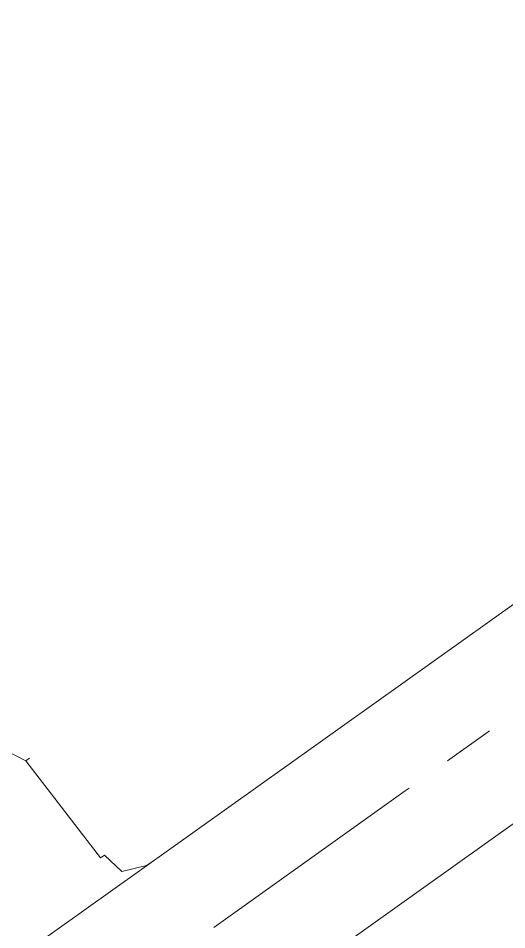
# Model space of a CAD drawing. Header units: feet. Extents: x 2321988 to 2329858, y 6722724 to 6730499.
# Drawn here: x 2326067.986 to 2326068.0704, y 6726849.5979 to 6726849.7552 of the extents above; entities that cross this region are included whole.
import ezdxf

# ---------------------------------------------------------------- set-up
doc = ezdxf.new("R2010")
doc.units = ezdxf.units.FT
doc.header["$MEASUREMENT"] = 0
doc.layers.add('C-BESS-EQUIPMENT', color=255, linetype='Continuous')

# ---------------------------------------------------------------- blocks, each defined once
blk = doc.blocks.new('*U57')
blk.add_wipeout([(464, -67.5), (464, 67.5), (472, 67.5), (472, -67.5)]).dxf.layer = 'C-BESS-EQUIPMENT'
blk = doc.blocks.new('Midpoint Site Plan$0$A$C71e53a02')
at = {"lineweight": 9}
for points in [[(28.2304, 0.5019), (28.211, 0.5408), (28.172, 0.5603), (28.1817, 0.5603), (28.172, 0.5603), (28.0745, 0.5603)], [(28.2402, 0.5019), (28.2304, 0.5019), (28.2402, 0.2485), (28.2499, 0.2485), (28.2597, 0.1998), (28.3084, 0.1803), (28.3181, 0.1803)], [(30.7153, 0.1218), (30.6959, 0.1705), (30.6569, 0.1803), (30.6666, 0.1803), (30.6569, 0.1803), (27.0416, 0.1803), (27.0806, 0.1998), (27.1001, 0.2485), (27.1098, 0.2485), (27.1001, 0.2485)], [(28.2402, 0.2485), (28.2402, 0.2485)], [(25.7845, -0.2875), (25.7943, -0.2875), (25.804, -0.2777), (25.804, -0.2582), (25.804, -0.2387), (25.804, -0.2193), (25.804, -0.1998), (25.7943, -0.19), (25.7845, -0.19), (26.7687, -0.19), (26.7785, -0.19), (26.7687, -0.19), (30.6569, -0.19), (30.6959, -0.1705), (30.7153, -0.1316)]]:
    blk.add_lwpolyline(points, dxfattribs=at)
at = {"lineweight": 5}
for points in [[(28.3474, -0.0049), (28.8346, -0.0049), (28.8444, -0.0049)], [(28.9418, -0.0049), (29.0393, -0.0049), (29.049, -0.0049)]]:
    blk.add_lwpolyline(points, dxfattribs=at)

msp = doc.modelspace()

# ---------------------------------------------------------------- block references
at = {"layer": 'C-BESS-EQUIPMENT', "xscale": 0.08333333333333331, "yscale": 0.08333333333333331, "zscale": 0.08333333333333331, "rotation": 305.4689808292026}
msp.add_blockref('*U57', (2326041.45315, 6726882.2405), dxfattribs=at)

# ---------------------------------------------------------------- next in the draw order: wipeouts: each hides what was drawn before it
msp.add_wipeout([(2326064.17456, 6726849.7753), (2326064.71751, 6726850.16214), (2326071.53559, 6726840.59259), (2326070.99264, 6726840.20575)]).dxf.layer = 'C-BESS-EQUIPMENT'

# ---------------------------------------------------------------- next in the draw order: block references
at = {"layer": 'C-BESS-EQUIPMENT', "xscale": 0.08333333333333331, "yscale": 0.08333333333333331, "zscale": 0.08333333333333331, "rotation": 35.46898082920265}
msp.add_blockref('Midpoint Site Plan$0$A$C71e53a02', (2326066.09564, 6726848.22787), dxfattribs=at)

# ---------------------------------------------------------------- next in the draw order: wipeouts: each hides what was drawn before it
msp.add_wipeout([(2326044.1544, 6726887.54167), (2326077.85795, 6726840.23687), (2326077.40832, 6726839.91652), (2326043.70467, 6726887.22144)]).dxf.layer = 'C-BESS-EQUIPMENT'

# ---------------------------------------------------------------- next in the draw order: wipeouts: each hides what was drawn before it
msp.add_wipeout([(2326040.08225, 6726884.64036), (2326073.7858, 6726837.33556), (2326073.33617, 6726837.01521), (2326039.63253, 6726884.32013)]).dxf.layer = 'C-BESS-EQUIPMENT'

# ---------------------------------------------------------------- next in the draw order: wipeouts: each hides what was drawn before it
msp.add_wipeout([(2326036.0101, 6726881.73905), (2326069.71366, 6726834.43425), (2326069.26402, 6726834.1139), (2326035.56038, 6726881.41882)]).dxf.layer = 'C-BESS-EQUIPMENT'

doc.saveas('drawing.dxf')
